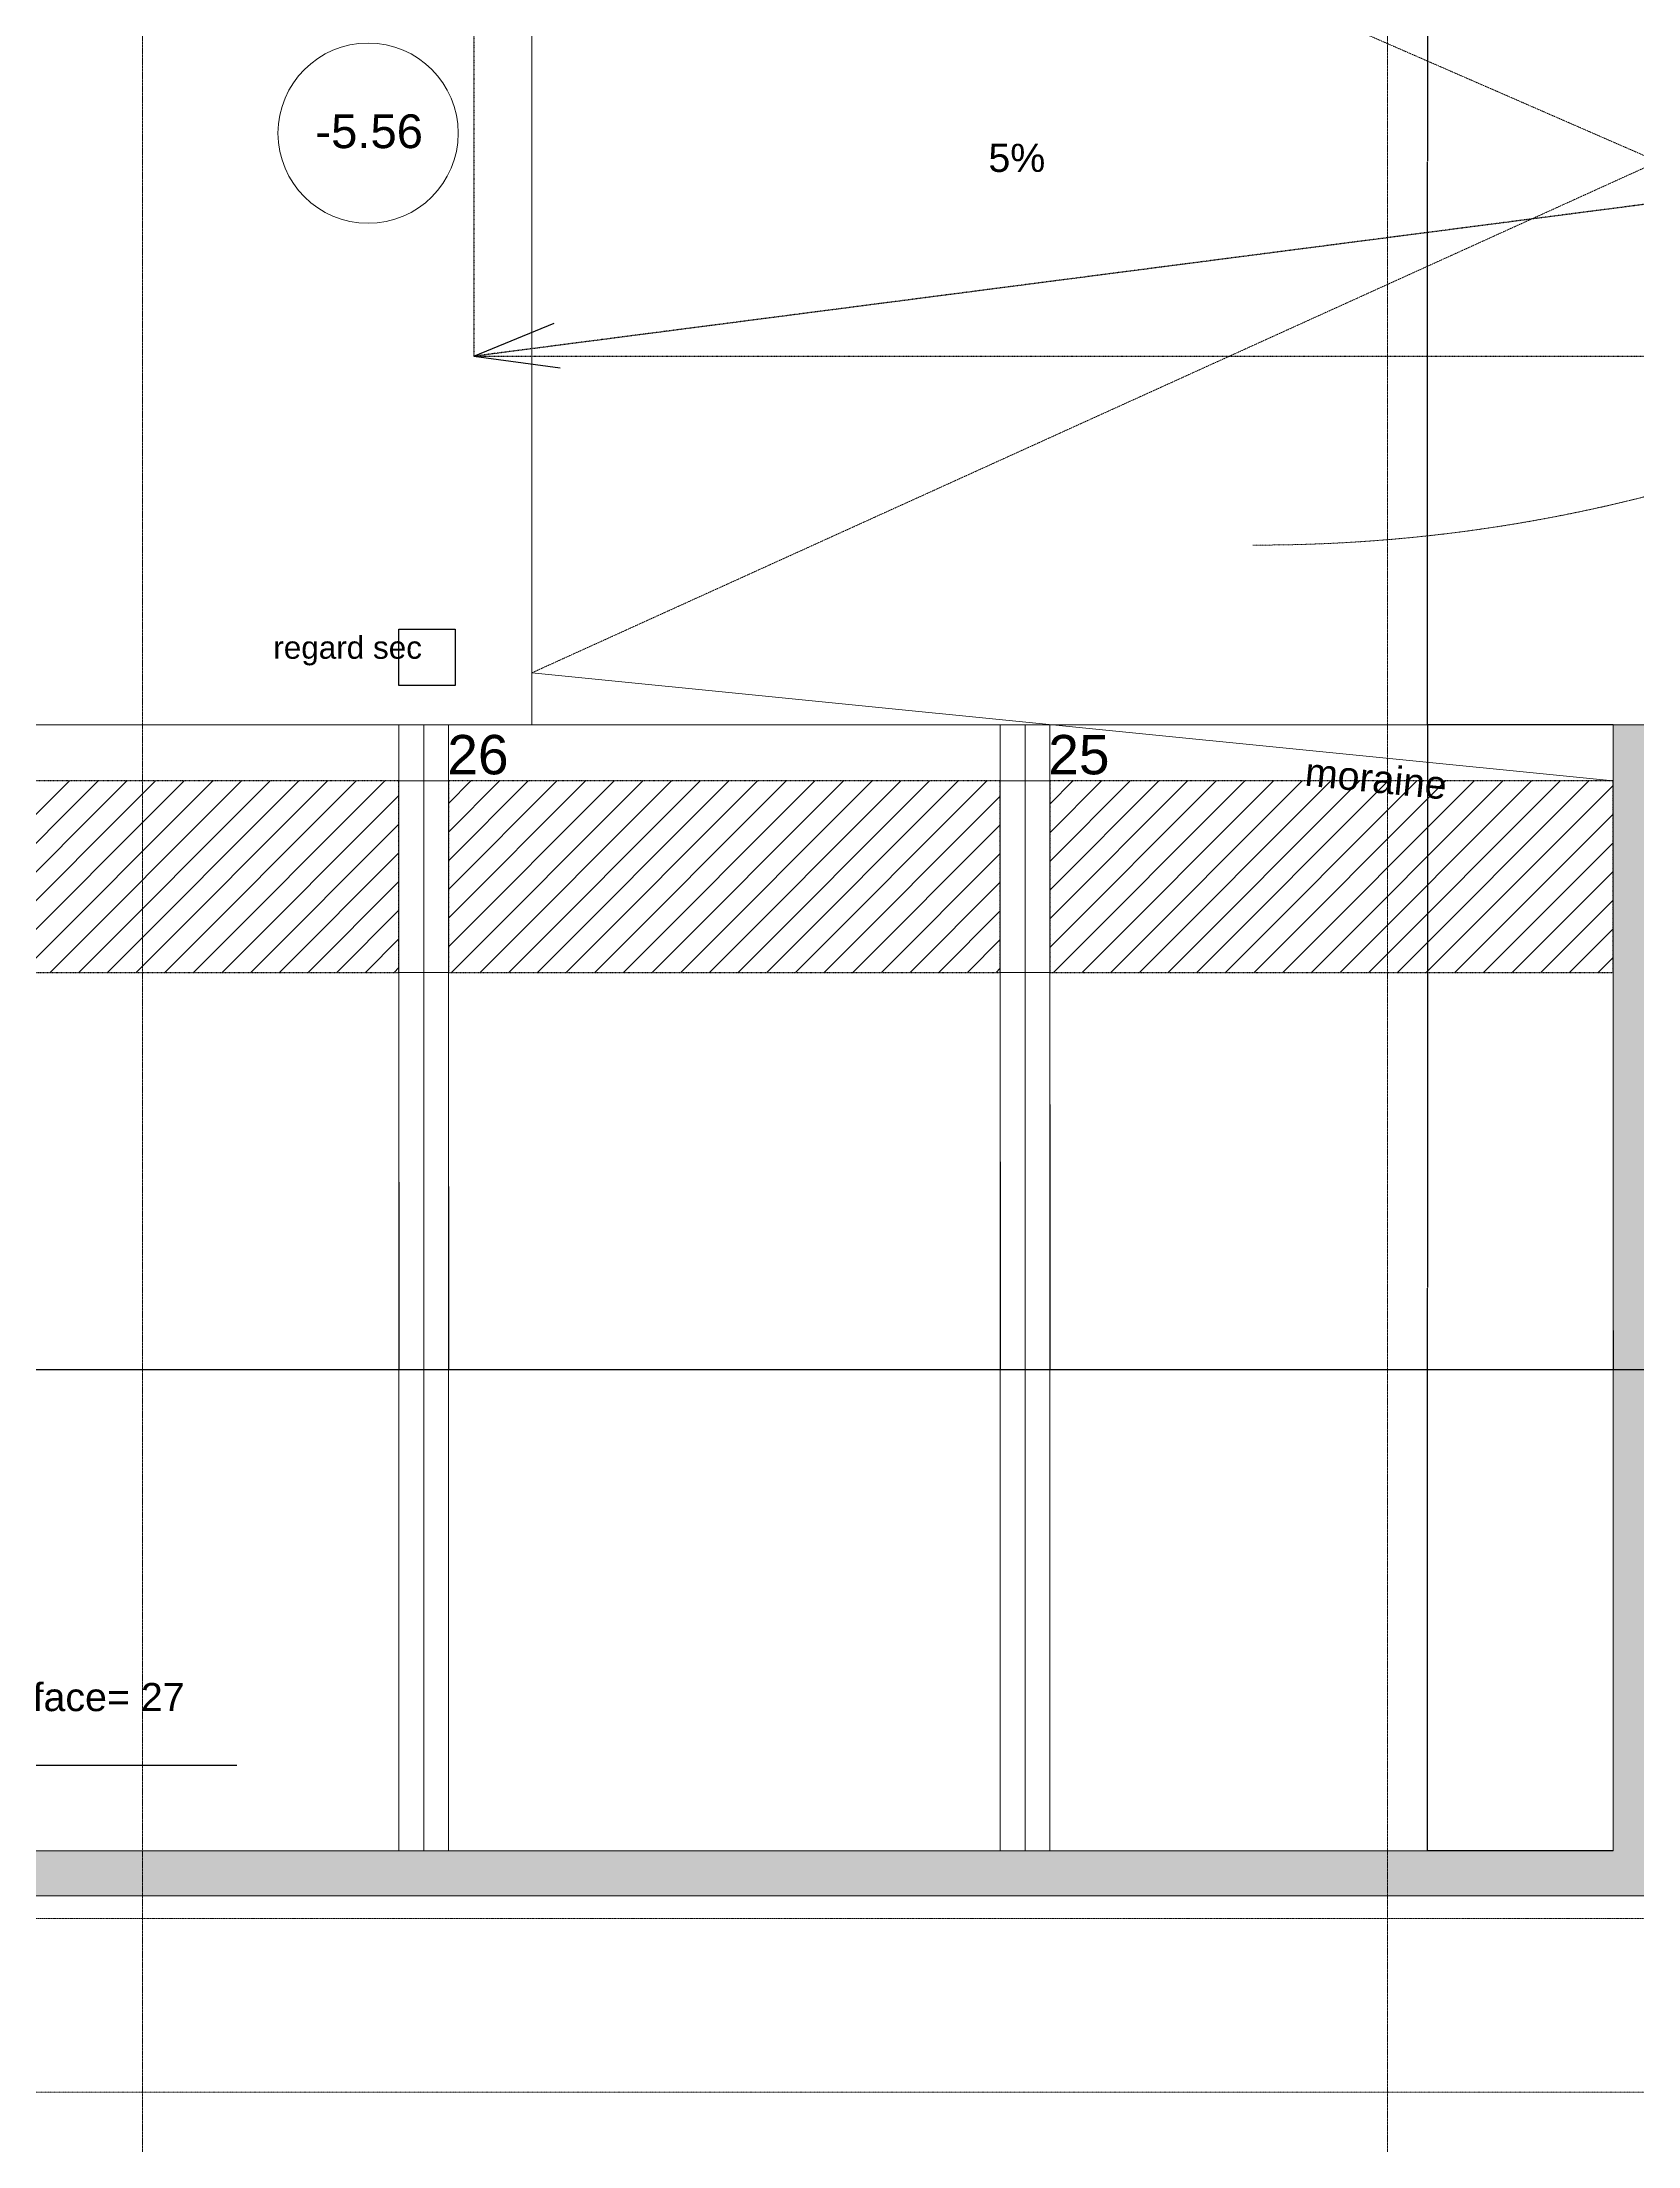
# Model space of a CAD drawing. Header units: centimetres. Extents: x 16433 to 114398, y -50094 to -12305.
# Drawn here: x 61046 to 61754, y -15379 to -14445 of the extents above; entities that cross this region are included whole.
import ezdxf

# ---------------------------------------------------------------- set-up
doc = ezdxf.new("R2010")
doc.units = ezdxf.units.CM
doc.header["$LTSCALE"] = 0.5
for name, pattern in [('Mixte 15', [0.93, 0.75, -0.065, 0.05, -0.065]), ('Mixte 8_2 tirets', [0.695, 0.4, -0.065, 0.05, -0.065, 0.05, -0.065]), ('Pointillé 1', [0.09, 0.05, -0.04]), ('Pointillé 2', [0.165, 0.1, -0.065]), ('Pointillé 3', [0.25, 0.15, -0.1]), ('Points 2', [0.1, 0, -0.1])]:
    doc.linetypes.add(name, pattern=pattern)
doc.layers.get('0').update_dxf_attribs({"linetype": 'CONTINUOUS'})
for name, color, linetype in [('1  Hachures_coupées', 7, 'CONTINUOUS'), ('1  MURS', 7, 'CONTINUOUS'), ('1 Poutres', 7, 'CONTINUOUS'), ('6 COMPL 2D', 7, 'CONTINUOUS'), ('6 Compl 2D 2 Détails', 7, 'CONTINUOUS'), ('6 Traits de Coupes', 7, 'CONTINUOUS'), ('7 ABORDS', 7, 'CONTINUOUS'), ('8  TEXTES', 7, 'CONTINUOUS'), ('9  COTATIONS', 7, 'CONTINUOUS')]:
    doc.layers.add(name, color=color, linetype=linetype)
doc.styles.get("Standard").update_dxf_attribs({"font": 'arial.ttf'})
doc.styles.add('STYLE_GENERE_1', font='')
doc.styles.add('STYLE_GENERE_2', font='')
doc.styles.add('STYLE_GENERE_3', font='')
doc.styles.get('STYLE_GENERE_1').set_extended_font_data('Arial Occidental')
doc.styles.get('STYLE_GENERE_2').set_extended_font_data('Univers LT 57 Condensed')
doc.styles.get('STYLE_GENERE_3').set_extended_font_data('Arial Occidental')

# ---------------------------------------------------------------- blocks, each defined once
blk = doc.blocks.new('ARROWHEAD_7')
at = {"color": 0, "linetype": 'Continuous', "lineweight": 0}
for p, q in [((0, 0), (-1, 0)), ((-0.25, 0), (0.25, 0)), ((0, -0.25), (0, 0.25))]:
    blk.add_line(p, q, dxfattribs=at)
blk.add_circle((0, 0), 0.25, dxfattribs=at)

msp = doc.modelspace()

# ---------------------------------------------------------------- hatches: boundary and pattern name
at = {"layer": '1  Hachures_coupées', "linetype": 'Continuous', "lineweight": 0, "true_color": 0x8080c0}
for points in [[(61743.399, -14747.643), (61761.399, -14765.643), (61766.399, -14765.643), (61766.399, -14747.643)], [(61761.399, -15247.645), (61761.399, -14765.643), (61743.399, -14747.643), (61743.399, -15247.645)], [(61743.399, -15247.645), (60899.002, -15247.649), (60898.537, -15267.649), (61743.399, -15267.645)], [(61761.399, -15247.645), (61743.399, -15247.645), (61743.399, -15267.645), (61761.399, -15267.645)]]:
    msp.add_hatch(color=163, dxfattribs=at).paths.add_polyline_path(points, flags=0)

# ---------------------------------------------------------------- linework, layer by layer
at = {"layer": '1  Hachures_coupées', "linetype": 'Pointillé 1'}
for p, q in [((61204.399, -14772.643), (60910.032, -14772.643)), ((61204.399, -14857.639), (61204.399, -14772.643)), ((61226.399, -14772.643), (61226.399, -14857.639)), ((61471.399, -14772.643), (61226.399, -14772.643)), ((61471.399, -14857.639), (61471.399, -14772.643)), ((61493.399, -14772.643), (61493.399, -14857.639)), ((61743.399, -14772.643), (61493.399, -14772.643)), ((61743.399, -14857.639), (61743.399, -14772.643)), ((60908.058, -14857.639), (61204.399, -14857.639)), ((61226.399, -14857.639), (61471.399, -14857.639)), ((61493.399, -14857.639), (61743.399, -14857.639))]:
    msp.add_line(p, q, dxfattribs=at)
at = {"layer": '1  Hachures_coupées', "linetype": 'Continuous'}
for p, q in [((60973.159, -14857.639), (61058.155, -14772.643)), ((60985.887, -14857.639), (61070.883, -14772.643)), ((60998.615, -14857.639), (61083.611, -14772.643)), ((61011.342, -14857.639), (61096.339, -14772.643)), ((61024.07, -14857.639), (61109.067, -14772.643)), ((61036.798, -14857.639), (61121.795, -14772.643)), ((61049.526, -14857.639), (61134.522, -14772.643)), ((61062.254, -14857.639), (61147.25, -14772.643)), ((61074.982, -14857.639), (61159.978, -14772.643)), ((61087.71, -14857.639), (61172.706, -14772.643)), ((61100.438, -14857.639), (61185.434, -14772.643)), ((61113.166, -14857.639), (61198.162, -14772.643)), ((61226.399, -14782.59), (61236.346, -14772.643)), ((61226.399, -14795.318), (61249.074, -14772.643)), ((61226.399, -14808.046), (61261.802, -14772.643)), ((61226.399, -14820.774), (61274.53, -14772.643)), ((61226.399, -14833.501), (61287.258, -14772.643)), ((61226.399, -14846.229), (61299.985, -14772.643)), ((61227.717, -14857.639), (61312.713, -14772.643)), ((61240.445, -14857.639), (61325.441, -14772.643)), ((61253.173, -14857.639), (61338.169, -14772.643)), ((61265.901, -14857.639), (61350.897, -14772.643)), ((61278.629, -14857.639), (61363.625, -14772.643)), ((61291.357, -14857.639), (61376.353, -14772.643)), ((61304.085, -14857.639), (61389.081, -14772.643)), ((61316.813, -14857.639), (61401.809, -14772.643)), ((61329.54, -14857.639), (61414.537, -14772.643)), ((61342.268, -14857.639), (61427.265, -14772.643)), ((61354.996, -14857.639), (61439.993, -14772.643)), ((61367.724, -14857.639), (61452.72, -14772.643)), ((61380.452, -14857.639), (61465.448, -14772.643)), ((61493.399, -14782.876), (61503.632, -14772.643)), ((61493.399, -14795.604), (61516.36, -14772.643)), ((61493.399, -14808.332), (61529.088, -14772.643)), ((61493.399, -14821.06), (61541.816, -14772.643)), ((61493.399, -14833.788), (61554.544, -14772.643)), ((61493.399, -14846.516), (61567.272, -14772.643)), ((61495.003, -14857.639), (61580, -14772.643)), ((61507.731, -14857.639), (61592.728, -14772.643)), ((61520.459, -14857.639), (61605.456, -14772.643)), ((61533.187, -14857.639), (61618.183, -14772.643)), ((61545.915, -14857.639), (61630.911, -14772.643)), ((61558.643, -14857.639), (61643.639, -14772.643)), ((61571.371, -14857.639), (61656.367, -14772.643)), ((61584.099, -14857.639), (61669.095, -14772.643)), ((61596.827, -14857.639), (61681.823, -14772.643)), ((61609.555, -14857.639), (61694.551, -14772.643)), ((61622.283, -14857.639), (61707.279, -14772.643)), ((61635.011, -14857.639), (61720.007, -14772.643)), ((61647.739, -14857.639), (61732.735, -14772.643)), ((61660.466, -14857.639), (61743.399, -14774.707)), ((61125.894, -14857.639), (61204.399, -14779.134)), ((61393.18, -14857.639), (61471.399, -14779.42)), ((61138.622, -14857.639), (61204.399, -14791.862)), ((61405.908, -14857.639), (61471.399, -14792.148)), ((61673.194, -14857.639), (61743.399, -14787.435)), ((61151.35, -14857.639), (61204.399, -14804.59)), ((61418.636, -14857.639), (61471.399, -14804.876)), ((61685.922, -14857.639), (61743.399, -14800.163)), ((61698.65, -14857.639), (61743.399, -14812.89)), ((61164.077, -14857.639), (61204.399, -14817.318)), ((61431.364, -14857.639), (61471.399, -14817.604)), ((61176.805, -14857.639), (61204.399, -14830.046)), ((61444.092, -14857.639), (61471.399, -14830.332)), ((61711.378, -14857.639), (61743.399, -14825.618)), ((61189.533, -14857.639), (61204.399, -14842.774)), ((61456.82, -14857.639), (61471.399, -14843.06)), ((61724.106, -14857.639), (61743.399, -14838.346)), ((61736.834, -14857.639), (61743.399, -14851.074)), ((61202.261, -14857.639), (61204.399, -14855.501)), ((61469.548, -14857.639), (61471.399, -14855.788))]:
    msp.add_line(p, q, dxfattribs=at)
at = {"layer": '1  MURS', "color": 5, "linetype": 'Continuous', "lineweight": 0}
for p, q in [((61766.399, -14747.643), (61743.399, -14747.643)), ((61743.399, -14747.643), (61743.399, -15247.645)), ((61743.399, -15247.645), (60899.002, -15247.649)), ((60898.537, -15267.649), (63400.929, -15267.636))]:
    msp.add_line(p, q, dxfattribs=at)
at = {"layer": '1 Poutres', "color": 5, "linetype": 'Continuous', "lineweight": 0}
for p, q in [((61226.399, -14772.643), (61204.399, -14772.643)), ((61204.399, -14772.643), (61204.399, -14857.639)), ((61226.399, -14857.639), (61226.399, -14772.643)), ((61493.399, -14772.643), (61471.399, -14772.643)), ((61471.399, -14772.643), (61471.399, -14857.639)), ((61493.399, -14857.639), (61493.399, -14772.643)), ((61204.399, -14857.639), (61226.399, -14857.639)), ((61471.399, -14857.639), (61493.399, -14857.639))]:
    msp.add_line(p, q, dxfattribs=at)
at = {"layer": '6 COMPL 2D', "linetype": 'Pointillé 2'}
for p, q in [((61237.668, -14336.804), (61237.668, -14584.053)), ((63143.215, -14336.804), (61237.668, -14584.053)), ((61237.668, -14584.053), (63143.215, -14584.053))]:
    msp.add_line(p, q, dxfattribs=at)
at = {"layer": '6 COMPL 2D', "linetype": 'Continuous'}
for p, q in [((61237.668, -14584.053), (61273.391, -14569.334)), ((61237.668, -14584.053), (61275.965, -14589.168)), ((61204.399, -14705.294), (61229.399, -14705.294)), ((61204.399, -14730.294), (61204.399, -14705.294)), ((61229.399, -14705.294), (61229.399, -14730.294)), ((61229.399, -14730.294), (61204.399, -14730.294))]:
    msp.add_line(p, q, dxfattribs=at)
at = {"layer": '6 COMPL 2D', "color": 194, "linetype": 'Continuous', "lineweight": 0, "true_color": 0x50009f}
msp.add_line((61263.399, -14724.633), (61743.399, -14772.633), dxfattribs=at)
at = {"layer": '6 COMPL 2D', "color": 18, "linetype": 'Continuous', "lineweight": 0}
for p, q in [((61204.399, -15247.633), (61204.399, -14747.633)), ((61226.399, -15247.633), (61226.399, -14747.633)), ((61471.399, -15247.633), (61471.399, -14747.633)), ((61493.399, -15247.633), (61493.399, -14747.633))]:
    msp.add_line(p, q, dxfattribs=at)
msp.add_circle((61190.706, -14485.013), 40, dxfattribs=at)
at = {"layer": '6 COMPL 2D', "color": 194, "linetype": 'Pointillé 3', "lineweight": 0, "true_color": 0x50009f}
msp.add_arc((61585.415, -13967.894), 700, 269.848894, 0, dxfattribs=at)
at = {"layer": '6 Compl 2D 2 Détails', "color": 194, "linetype": 'Continuous', "lineweight": 0, "true_color": 0x50009f}
msp.add_line((61263.399, -14247.633), (61263.399, -14747.633), dxfattribs=at)
at = {"layer": '6 Compl 2D 2 Détails', "color": 194, "linetype": 'Pointillé 3', "lineweight": 0, "true_color": 0x50009f}
for p in [(61263.399, -14279.533), (61263.399, -14724.633)]:
    msp.add_line(p, (61763.399, -14497.633), dxfattribs=at)
at = {"layer": '6 Compl 2D 2 Détails', "color": 18, "linetype": 'Continuous', "lineweight": 0}
for p, q in [((61743.399, -14747.643), (60910.613, -14747.643)), ((61215.399, -15247.633), (61215.399, -14747.633)), ((61482.399, -15247.633), (61482.399, -14747.633))]:
    msp.add_line(p, q, dxfattribs=at)
at = {"layer": '6 Traits de Coupes', "color": 142, "linetype": 'Mixte 15', "lineweight": 0, "true_color": 0x009de0}
for p, q in [((61090.548, -14250.562), (61090.548, -15443.794)), ((61643.317, -14249.369), (61643.317, -15442.83))]:
    msp.add_line(p, q, dxfattribs=at)
at = {"layer": '6 Traits de Coupes', "color": 142, "linetype": 'Points 2', "lineweight": 0, "true_color": 0x009de0}
msp.add_line((60776.759, -15354.878), (63504.265, -15354.878), dxfattribs=at)
at = {"layer": '7 ABORDS', "color": 30, "linetype": 'Mixte 8_2 tirets', "lineweight": 0, "true_color": 0xf5970a}
msp.add_line((63429.421, -15277.639), (60358.233, -15277.639), dxfattribs=at)
at = {"layer": '8  TEXTES', "linetype": 'Continuous'}
msp.add_lwpolyline([(60954.47, -15213.85), (60979.559, -15191.362), (61014.417, -15209.681), (61132.46, -15209.681)], dxfattribs=at)
at = {"layer": '9  COTATIONS', "color": 7, "linetype": 'Continuous'}
for p, q in [((61661.021, -14247.734), (61661.021, -14497.501)), ((61661.021, -14747.548), (61661.021, -14497.781)), ((61743.399, -14747.643), (61660.841, -14747.643)), ((61743.399, -14747.643), (61660.841, -14747.643)), ((61661.021, -14747.738), (61661.021, -14997.504)), ((61493.399, -14916.332), (61493.399, -15034.169)), ((61493.399, -14916.332), (61493.399, -15034.169)), ((61471.399, -14941.742), (61471.399, -15034.169)), ((61471.399, -14941.742), (61471.399, -15034.169)), ((61204.399, -14950.816), (61204.399, -15034.169)), ((61204.399, -14950.816), (61204.399, -15034.169)), ((61226.399, -14952.631), (61226.399, -15034.169)), ((61226.399, -14952.631), (61226.399, -15034.169)), ((61661.021, -15247.55), (61661.021, -14997.784)), ((61743.399, -15016.644), (61743.399, -15034.169)), ((61743.399, -15016.644), (61743.399, -15034.169)), ((60954.494, -15033.989), (61204.304, -15033.989)), ((61204.494, -15033.989), (61226.304, -15033.989)), ((61226.494, -15033.989), (61471.304, -15033.989)), ((61471.494, -15033.989), (61493.304, -15033.989)), ((61493.494, -15033.989), (61743.304, -15033.989)), ((61743.494, -15033.989), (61761.304, -15033.989)), ((61743.399, -15247.645), (61660.841, -15247.645))]:
    msp.add_line(p, q, dxfattribs=at)

# ---------------------------------------------------------------- block references
at = {"layer": '9  COTATIONS', "color": 7, "linetype": 'Continuous', "xscale": 0.095, "yscale": 0.095, "zscale": 0.095}
for p, rotation in [((61661.021, -14747.643), 270), ((61661.021, -14747.643), 90), ((61204.399, -15033.989), 180), ((61226.399, -15033.989), 180), ((61471.399, -15033.989), 180), ((61493.399, -15033.989), 180), ((61743.399, -15033.989), 180), ((61661.021, -15247.645), 270)]:
    msp.add_blockref('ARROWHEAD_7', p, dxfattribs=dict(at, rotation=rotation))
for p in [(61204.399, -15033.989), (61226.399, -15033.989), (61471.399, -15033.989), (61493.399, -15033.989), (61743.399, -15033.989)]:
    msp.add_blockref('ARROWHEAD_7', p, dxfattribs=at)

# ---------------------------------------------------------------- texts
at = {"layer": '8  TEXTES'}
for s, height, style, p in [('-5.56', 15, 'STYLE_GENERE_3', (61167.323, -14491.656)), ('Surface= 27', 12.5, 'STYLE_GENERE_1', (61014.602, -15185.633))]:
    msp.add_text(s, height=height, dxfattribs=dict(at, style=style)).set_placement(p)
for s, height, p in [('5%%%', 12.5, (61466.121, -14502.214)), ('regard sec', 10, (61148.64, -14718.366)), ('26', 17.5, (61225.893, -14769.702)), ('25', 17.5, (61492.683, -14769.702))]:
    msp.add_text(s, height=height, dxfattribs=at).set_placement(p)
msp.add_text('moraine', height=12.5, rotation=354.289407, dxfattribs=at).set_placement((61606.196, -14774.625))
at = {"layer": '9  COTATIONS', "color": 194, "linetype": 'Continuous', "true_color": 0x50009f, "char_height": 0.1, "attachment_point": 5}
for s, insert, style in [('\\A1;50000', (61661.021, -14497.641), 'STYLE_GENERE_3'), ('\\A1;50000', (61661.021, -14997.644), 'STYLE_GENERE_3'), ('\\A1;25000', (61079.399, -15033.849), 'STYLE_GENERE_2'), ('\\A1;2200', (61215.399, -15033.849), 'STYLE_GENERE_2'), ('\\A1;24500', (61348.899, -15033.849), 'STYLE_GENERE_2'), ('\\A1;2200', (61482.399, -15033.849), 'STYLE_GENERE_2'), ('\\A1;25000', (61618.399, -15033.849), 'STYLE_GENERE_2'), ('\\A1;1800', (61752.399, -15033.849), 'STYLE_GENERE_2')]:
    msp.add_mtext(s, dxfattribs=dict(at, insert=insert, style=style))

doc.saveas('drawing.dxf')
